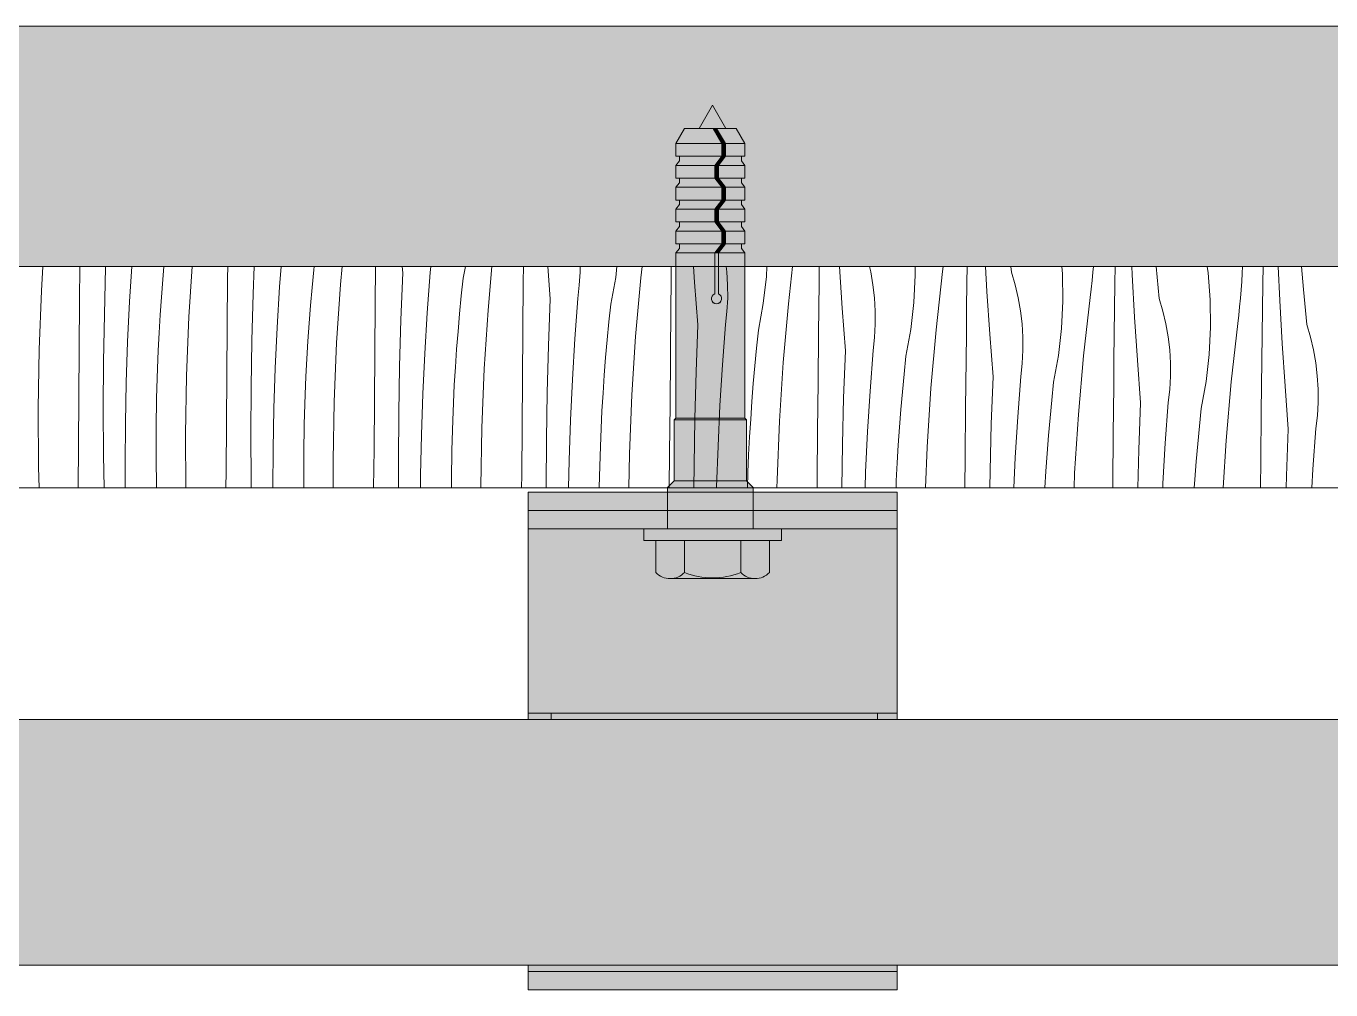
# Model space of a CAD drawing. Header units: millimetres. Extents: x -7826 to 55813, y 465 to 25965.
# Drawn here: x 14765 to 15826, y 20708 to 21492 of the extents above; entities that cross this region are included whole.
import ezdxf

# ---------------------------------------------------------------- set-up
doc = ezdxf.new("R2010")
doc.units = ezdxf.units.MM
for name, color, linetype, lineweight in [('2D - Ogolne2', 251, 'Continuous', 15), ('2D Drafting - General102', 254, 'Continuous', 13), ('2D Drafting - General121', 255, 'Continuous', 0), ('2D Drafting - General2', 251, 'Continuous', 15), ('2D Drafting - General81', 251, 'Continuous', 20)]:
    doc.layers.add(name, color=color, linetype=linetype, lineweight=lineweight)

# ---------------------------------------------------------------- blocks, each defined once
blk = doc.blocks.new('*X28')
at = {"layer": '2D Drafting - General81', "linetype": 'Continuous'}
for p, q in [((-84038.8, 69529.4), (-84037.6, 69549.2)), ((-84007.8, 69521.6), (-84007.6, 69549.2)), ((-83987.6, 69510.1), (-83986.6, 69548.3)), ((-83986.6, 69548.3), (-83986.6, 69549.2)), ((-83967.1, 69520.8), (-83965.4, 69549.2)), ((-83940.1, 69538.7), (-83939.2, 69549.2)), ((-83918.8, 69508.2), (-83916.1, 69549.2)), ((-83887.7, 69500.4), (-83887.4, 69539.7)), ((-83887.4, 69539.7), (-83887.3, 69549.2)), ((-83866.5, 69527.1), (-83865.7, 69549.2)), ((-83845.1, 69532.6), (-83843.8, 69549.2)), ((-83818.7, 69532), (-83817.3, 69546.4)), ((-83817.3, 69546.4), (-83817.1, 69549.2)), ((-83795.6, 69534.7), (-83794.3, 69549.2)), ((-83767.3, 69518.6), (-83767.1, 69549.2)), ((-83746.5, 69505.9), (-83745, 69544.1)), ((-83745, 69544.1), (-83745.4, 69549.2)), ((-83725, 69511.4), (-83722.5, 69544.4)), ((-83722.5, 69544.4), (-83722, 69549.2)), ((-83695.8, 69539.7), (-83694, 69549.2)), ((-83675.5, 69513.6), (-83672.4, 69549.2)), ((-83646.9, 69536.7), (-83646.8, 69549.2)), ((-83625, 69522.9), (-83626.9, 69549.2)), ((-83601.3, 69533.9), (-83600.7, 69544.6)), ((-83600.7, 69544.6), (-83600.7, 69549.2)), ((-83575.7, 69518.5), (-83571.7, 69540.3)), ((-83571.7, 69540.3), (-83570.7, 69549.2)), ((-83555.5, 69492.4), (-83551.3, 69540)), ((-83551.3, 69540), (-83550.2, 69549.2)), ((-83526.6, 69536.5), (-83526.5, 69549.2)), ((-83507.5, 69536.5), (-83508.3, 69549.2)), ((-83481.3, 69544.9), (-83481.8, 69549.2)), ((-83480.7, 69534.2), (-83481.3, 69544.9)), ((-83451.7, 69519.2), (-83449.1, 69541.2)), ((-83449.1, 69541.2), (-83448.7, 69549.2)), ((-83431.2, 69518.9), (-83427.8, 69549.2)), ((-83406.3, 69536.2), (-83406.2, 69549.2)), ((-83387.4, 69515.4), (-83389.7, 69549.2)), ((-83364.3, 69544.9), (-83365.4, 69549.2)), ((-83362.5, 69534.3), (-83364.3, 69544.9)), ((-83329.1, 69520), (-83328, 69542.2)), ((-83328, 69542.2), (-83328.1, 69549.2)), ((-83311.1, 69497.7), (-83305.8, 69545.2)), ((-83305.8, 69545.2), (-83305.3, 69549.2)), ((-83286, 69535.9), (-83285.8, 69549.2)), ((-83269.7, 69529), (-83270.8, 69549.2)), ((-83249.8, 69544.5), (-83250.2, 69549.2)), ((-83246.7, 69534.2), (-83249.8, 69544.5)), ((-83208.2, 69543.2), (-83208.7, 69549.2)), ((-83207.9, 69521), (-83208.2, 69543.2)), ((-83184.2, 69537.7), (-83183.6, 69544.5)), ((-83183.6, 69544.5), (-83183.2, 69549.2)), ((-83165.6, 69535.6), (-83165.4, 69549.2)), ((-83151.6, 69542.7), (-83151.9, 69549.2)), ((-83149.6, 69507.9), (-83151.6, 69542.7)), ((-83129.7, 69523.3), (-83132.2, 69549.2)), ((-83089.9, 69544.1), (-83090.7, 69549.2)), ((-83088.2, 69522), (-83089.9, 69544.1)), ((-83062.5, 69537.1), (-83062.2, 69543.9)), ((-83062.2, 69543.9), (-83062, 69549.2)), ((-83045.2, 69535.4), (-83045, 69549.2)), ((-83031.5, 69521.6), (-83032.9, 69549.2)), ((-83012.3, 69530.6), (-83013.9, 69549.2)), ((-84040.8, 69481.6), (-84038.8, 69529.4)), ((-83941.2, 69524.2), (-83940.1, 69538.7)), ((-83847.1, 69499.6), (-83845.1, 69532.6)), ((-83820, 69517.5), (-83818.7, 69532)), ((-83798.7, 69487), (-83795.6, 69534.7)), ((-83697.3, 69525.3), (-83695.8, 69539.7)), ((-83647.3, 69497.4), (-83646.9, 69536.7)), ((-83602.5, 69523.2), (-83601.3, 69533.9)), ((-83526.9, 69515.6), (-83526.6, 69536.5)), ((-83504.9, 69501.7), (-83507.5, 69536.5)), ((-83480.6, 69523.4), (-83480.7, 69534.2)), ((-83406.6, 69515.3), (-83406.3, 69536.2)), ((-83361.2, 69523.7), (-83362.5, 69534.3)), ((-83286.3, 69515), (-83286, 69535.9)), ((-83244.3, 69523.7), (-83246.7, 69534.2)), ((-83185.7, 69524), (-83184.9, 69530.9)), ((-83184.9, 69530.9), (-83184.2, 69537.7)), ((-83165.9, 69514.7), (-83165.6, 69535.6)), ((-83063.5, 69523.4), (-83063, 69530.2)), ((-83063, 69530.2), (-83062.5, 69537.1)), ((-83045.5, 69514.5), (-83045.2, 69535.4)), ((-83009.6, 69502.1), (-83012.3, 69530.6)), ((-84008.1, 69482.2), (-84007.8, 69521.6)), ((-83968.7, 69487.8), (-83967.1, 69520.8)), ((-83942.2, 69509.8), (-83941.2, 69524.2)), ((-83867.6, 69489), (-83866.5, 69527.1)), ((-83767.7, 69479.2), (-83767.3, 69518.6)), ((-83698.7, 69510.8), (-83697.3, 69525.3)), ((-83626.4, 69484.8), (-83625, 69522.9)), ((-83604.9, 69490.3), (-83602.5, 69523.2)), ((-83577.2, 69504.1), (-83575.7, 69518.5)), ((-83481.2, 69512.7), (-83480.6, 69523.4)), ((-83455.6, 69497.3), (-83451.7, 69519.2)), ((-83435.4, 69471.2), (-83431.2, 69518.9)), ((-83360.6, 69513), (-83361.2, 69523.7)), ((-83331.6, 69498), (-83329.1, 69520)), ((-83267.4, 69494.2), (-83269.7, 69529)), ((-83242.4, 69513.2), (-83244.3, 69523.7)), ((-83209, 69498.9), (-83207.9, 69521)), ((-83191.1, 69476.5), (-83185.7, 69524)), ((-83126.7, 69513), (-83129.7, 69523.3)), ((-83087.8, 69499.8), (-83088.2, 69522)), ((-83064.2, 69516.5), (-83063.5, 69523.4)), ((-83029.5, 69486.7), (-83031.5, 69521.6)), ((-83988.3, 69472), (-83987.6, 69510.1)), ((-83943.1, 69495.3), (-83942.2, 69509.8)), ((-83920.7, 69460.4), (-83918.8, 69508.2)), ((-83821.1, 69503.1), (-83820, 69517.5)), ((-83727, 69478.5), (-83725, 69511.4)), ((-83699.9, 69496.4), (-83698.7, 69510.8)), ((-83678.6, 69465.9), (-83675.5, 69513.6)), ((-83527.2, 69476.2), (-83526.9, 69515.6)), ((-83482.4, 69502.1), (-83481.2, 69512.7)), ((-83406.8, 69494.4), (-83406.6, 69515.3)), ((-83384.8, 69480.6), (-83387.4, 69515.4)), ((-83360.6, 69502.3), (-83360.6, 69513)), ((-83286.5, 69494.1), (-83286.3, 69515)), ((-83241.2, 69502.5), (-83242.4, 69513.2)), ((-83166.2, 69493.9), (-83165.9, 69514.7)), ((-83124.2, 69502.6), (-83126.7, 69513)), ((-83065.7, 69502.9), (-83064.9, 69509.7)), ((-83064.9, 69509.7), (-83064.2, 69516.5)), ((-83045.9, 69493.6), (-83045.5, 69514.5)), ((-83888.1, 69461.1), (-83887.7, 69500.4)), ((-83848.6, 69466.6), (-83847.1, 69499.6)), ((-83822.2, 69488.6), (-83821.1, 69503.1)), ((-83747.5, 69467.8), (-83746.5, 69505.9)), ((-83647.6, 69458.1), (-83647.3, 69497.4)), ((-83578.6, 69489.6), (-83577.2, 69504.1)), ((-83506.3, 69463.6), (-83504.9, 69501.7)), ((-83484.9, 69469.1), (-83482.4, 69502.1)), ((-83457.1, 69482.9), (-83455.6, 69497.3)), ((-83361.1, 69491.5), (-83360.6, 69502.3)), ((-83335.6, 69476.2), (-83331.6, 69498)), ((-83315.3, 69450.1), (-83311.1, 69497.7)), ((-83240.5, 69491.8), (-83241.2, 69502.5)), ((-83211.5, 69476.8), (-83209, 69498.9)), ((-83147.3, 69473), (-83149.6, 69507.9)), ((-83122.4, 69492), (-83124.2, 69502.6)), ((-83088.9, 69477.7), (-83087.8, 69499.8)), ((-83071, 69455.3), (-83065.7, 69502.9)), ((-83006.6, 69491.8), (-83009.6, 69502.1)), ((-83969.8, 69454.8), (-83968.7, 69487.8)), ((-83943.8, 69480.8), (-83943.1, 69495.3)), ((-83868.2, 69450.8), (-83867.6, 69489)), ((-83823, 69474.1), (-83822.2, 69488.6)), ((-83800.7, 69439.2), (-83798.7, 69487)), ((-83701.1, 69481.9), (-83699.9, 69496.4)), ((-83606.9, 69457.3), (-83604.9, 69490.3)), ((-83579.9, 69475.2), (-83578.6, 69489.6)), ((-83558.6, 69444.7), (-83555.5, 69492.4)), ((-83407.1, 69455.1), (-83406.8, 69494.4)), ((-83362.3, 69480.9), (-83361.1, 69491.5)), ((-83286.7, 69473.2), (-83286.5, 69494.1)), ((-83264.8, 69459.4), (-83267.4, 69494.2)), ((-83240.5, 69481.1), (-83240.5, 69491.8)), ((-83166.4, 69473), (-83166.2, 69493.9)), ((-83121.1, 69481.3), (-83122.4, 69492)), ((-83046.1, 69472.7), (-83045.9, 69493.6)), ((-83027.2, 69451.9), (-83029.5, 69486.7)), ((-83004.1, 69481.4), (-83006.6, 69491.8)), ((-84041.6, 69433.8), (-84040.8, 69481.6)), ((-84008.5, 69442.9), (-84008.1, 69482.2)), ((-83944.5, 69466.3), (-83943.8, 69480.8)), ((-83768, 69439.9), (-83767.7, 69479.2)), ((-83728.6, 69445.5), (-83727, 69478.5)), ((-83702.1, 69467.4), (-83701.1, 69481.9)), ((-83627.4, 69446.6), (-83626.4, 69484.8)), ((-83527.5, 69436.9), (-83527.2, 69476.2)), ((-83458.5, 69468.5), (-83457.1, 69482.9)), ((-83386.3, 69442.4), (-83384.8, 69480.6)), ((-83364.8, 69447.9), (-83362.3, 69480.9)), ((-83337.1, 69461.7), (-83335.6, 69476.2)), ((-83241.1, 69470.4), (-83240.5, 69481.1)), ((-83215.5, 69455), (-83211.5, 69476.8)), ((-83195.3, 69428.9), (-83191.1, 69476.5)), ((-83120.5, 69470.6), (-83121.1, 69481.3)), ((-83091.5, 69455.6), (-83088.9, 69477.7)), ((-83002.3, 69470.8), (-83004.1, 69481.4)), ((-83988.5, 69433.8), (-83988.3, 69472)), ((-83945.2, 69442.2), (-83944.5, 69466.3)), ((-83849.8, 69433.6), (-83848.6, 69466.6)), ((-83823.8, 69459.6), (-83823, 69474.1)), ((-83748.2, 69429.7), (-83747.5, 69467.8)), ((-83703, 69452.9), (-83702.1, 69467.4)), ((-83680.6, 69418.1), (-83678.6, 69465.9)), ((-83581, 69460.7), (-83579.9, 69475.2)), ((-83486.9, 69436.1), (-83484.9, 69469.1)), ((-83459.8, 69454), (-83458.5, 69468.5)), ((-83438.5, 69423.5), (-83435.4, 69471.2)), ((-83287.1, 69433.9), (-83286.7, 69473.2)), ((-83242.3, 69459.7), (-83241.1, 69470.4)), ((-83166.6, 69452.1), (-83166.4, 69473)), ((-83144.7, 69438.2), (-83147.3, 69473)), ((-83120.4, 69459.9), (-83120.5, 69470.6)), ((-83046.4, 69451.8), (-83046.1, 69472.7)), ((-83001, 69460.2), (-83002.3, 69470.8)), ((-83921.6, 69412.6), (-83920.7, 69460.4)), ((-83888.4, 69421.7), (-83888.1, 69461.1)), ((-83824.4, 69445.1), (-83823.8, 69459.6)), ((-83647.9, 69418.7), (-83647.6, 69458.1)), ((-83608.5, 69424.3), (-83606.9, 69457.3)), ((-83582, 69446.2), (-83581, 69460.7)), ((-83507.4, 69425.5), (-83506.3, 69463.6)), ((-83407.5, 69415.7), (-83407.1, 69455.1)), ((-83338.5, 69447.3), (-83337.1, 69461.7)), ((-83266.2, 69421.3), (-83264.8, 69459.4)), ((-83244.7, 69426.8), (-83242.3, 69459.7)), ((-83217, 69440.6), (-83215.5, 69455)), ((-83121, 69449.2), (-83120.4, 69459.9)), ((-83095.4, 69433.8), (-83091.5, 69455.6)), ((-83075.2, 69407.7), (-83071, 69455.3)), ((-83000.4, 69449.5), (-83001, 69460.2)), ((-83970.5, 69421.7), (-83969.8, 69454.8)), ((-83868.5, 69412.7), (-83868.2, 69450.8)), ((-83825.1, 69421), (-83824.4, 69445.1)), ((-83729.7, 69412.4), (-83728.6, 69445.5)), ((-83703.7, 69438.4), (-83703, 69452.9)), ((-83628.1, 69408.5), (-83627.4, 69446.6)), ((-83582.9, 69431.8), (-83582, 69446.2)), ((-83560.5, 69396.9), (-83558.6, 69444.7)), ((-83460.9, 69439.5), (-83459.8, 69454)), ((-83366.8, 69414.9), (-83364.8, 69447.9)), ((-83339.7, 69432.8), (-83338.5, 69447.3)), ((-83318.4, 69402.3), (-83315.3, 69450.1)), ((-83167, 69412.7), (-83166.6, 69452.1)), ((-83122.2, 69438.5), (-83121, 69449.2)), ((-83046.6, 69430.9), (-83046.4, 69451.8)), ((-83024.6, 69417), (-83027.2, 69451.9)), ((-83000.4, 69438.7), (-83000.4, 69449.5)), ((-84041.3, 69386), (-84041.6, 69433.8)), ((-84008.8, 69403.5), (-84008.5, 69442.9)), ((-83988.3, 69395.7), (-83988.5, 69433.8)), ((-83945.5, 69418), (-83945.2, 69442.2)), ((-83850.4, 69400.6), (-83849.8, 69433.6)), ((-83801.5, 69391.4), (-83800.7, 69439.2)), ((-83768.3, 69400.5), (-83768, 69439.9)), ((-83704.3, 69423.9), (-83703.7, 69438.4)), ((-83527.9, 69397.5), (-83527.5, 69436.9)), ((-83488.4, 69403.1), (-83486.9, 69436.1)), ((-83461.9, 69425.1), (-83460.9, 69439.5)), ((-83387.3, 69404.3), (-83386.3, 69442.4)), ((-83287.4, 69394.5), (-83287.1, 69433.9)), ((-83218.4, 69426.1), (-83217, 69440.6)), ((-83146.1, 69400.1), (-83144.7, 69438.2)), ((-83124.7, 69405.6), (-83122.2, 69438.5)), ((-83096.9, 69419.4), (-83095.4, 69433.8)), ((-83000.9, 69428), (-83000.4, 69438.7)), ((-83748.4, 69391.5), (-83748.2, 69429.7)), ((-83705, 69399.8), (-83704.3, 69423.9)), ((-83609.6, 69391.3), (-83608.5, 69424.3)), ((-83583.6, 69417.3), (-83582.9, 69431.8)), ((-83508, 69387.3), (-83507.4, 69425.5)), ((-83462.8, 69410.6), (-83461.9, 69425.1)), ((-83440.5, 69375.7), (-83438.5, 69423.5)), ((-83340.9, 69418.4), (-83339.7, 69432.8)), ((-83246.7, 69393.8), (-83244.7, 69426.8)), ((-83219.7, 69411.7), (-83218.4, 69426.1)), ((-83198.4, 69381.2), (-83195.3, 69428.9)), ((-83046.9, 69391.5), (-83046.6, 69430.9)), ((-83002.1, 69417.4), (-83000.9, 69428)), ((-83970.7, 69388.7), (-83970.5, 69421.7)), ((-83945.5, 69393.9), (-83945.5, 69418)), ((-83921.3, 69369.2), (-83921.6, 69412.6)), ((-83888.7, 69382.4), (-83888.4, 69421.7)), ((-83868.3, 69374.5), (-83868.5, 69412.7)), ((-83825.5, 69396.8), (-83825.1, 69421)), ((-83730.4, 69379.4), (-83729.7, 69412.4)), ((-83681.4, 69370.3), (-83680.6, 69418.1)), ((-83648.2, 69379.4), (-83647.9, 69418.7)), ((-83584.2, 69402.8), (-83583.6, 69417.3)), ((-83407.8, 69376.4), (-83407.5, 69415.7)), ((-83368.4, 69381.9), (-83366.8, 69414.9)), ((-83341.9, 69403.9), (-83340.9, 69418.4)), ((-83267.2, 69383.1), (-83266.2, 69421.3)), ((-83167.3, 69373.4), (-83167, 69412.7)), ((-83098.3, 69405), (-83096.9, 69419.4)), ((-83026.1, 69378.9), (-83024.6, 69417)), ((-83004.6, 69384.4), (-83002.1, 69417.4)), ((-84009, 69369.2), (-84008.8, 69403.5)), ((-83628.3, 69370.3), (-83628.1, 69408.5)), ((-83585, 69378.6), (-83584.2, 69402.8)), ((-83489.6, 69370.1), (-83488.4, 69403.1)), ((-83463.6, 69396.1), (-83462.8, 69410.6)), ((-83387.9, 69369.2), (-83387.3, 69404.3)), ((-83342.8, 69389.4), (-83341.9, 69403.9)), ((-83319.8, 69369.2), (-83318.4, 69402.3)), ((-83220.8, 69397.2), (-83219.7, 69411.7)), ((-83126.7, 69372.6), (-83124.7, 69405.6)), ((-83099.6, 69390.5), (-83098.3, 69405)), ((-83077.7, 69369.2), (-83075.2, 69407.7)), ((-83987.9, 69369.2), (-83988.3, 69395.7)), ((-83945.2, 69369.7), (-83945.5, 69393.9)), ((-83850.6, 69369.2), (-83850.4, 69400.6)), ((-83825.5, 69372.7), (-83825.5, 69396.8)), ((-83801.4, 69369.2), (-83801.5, 69391.4)), ((-83768.6, 69369.2), (-83768.3, 69400.5)), ((-83748.3, 69369.2), (-83748.4, 69391.5)), ((-83705.4, 69375.7), (-83705, 69399.8)), ((-83610.1, 69369.2), (-83609.6, 69391.3)), ((-83561, 69369.2), (-83560.5, 69396.9)), ((-83528.1, 69369.2), (-83527.9, 69397.5)), ((-83464.2, 69381.6), (-83463.6, 69396.1)), ((-83287.6, 69369.2), (-83287.4, 69394.5)), ((-83247.9, 69369.2), (-83246.7, 69393.8)), ((-83221.8, 69382.7), (-83220.8, 69397.2)), ((-83147, 69369.2), (-83146.1, 69400.1)), ((-83047.1, 69369.2), (-83046.9, 69391.5)), ((-84040.8, 69369.2), (-84041.3, 69386)), ((-83970.6, 69369.2), (-83970.7, 69388.7)), ((-83888.8, 69369.2), (-83888.7, 69382.4)), ((-83508.1, 69369.2), (-83508, 69387.3)), ((-83464.6, 69369.2), (-83464.2, 69381.6)), ((-83368.8, 69369.2), (-83368.4, 69381.9)), ((-83343.5, 69374.9), (-83342.8, 69389.4)), ((-83267.5, 69369.2), (-83267.2, 69383.1)), ((-83222.6, 69369.2), (-83221.8, 69382.7)), ((-83198.9, 69369.2), (-83198.4, 69381.2)), ((-83100.7, 69376), (-83099.6, 69390.5)), ((-83005.5, 69369.2), (-83004.6, 69384.4)), ((-83868.2, 69369.2), (-83868.3, 69374.5)), ((-83825.4, 69369.2), (-83825.5, 69372.7)), ((-83730.4, 69369.2), (-83730.4, 69379.4)), ((-83705.4, 69369.2), (-83705.4, 69375.7)), ((-83681.4, 69369.2), (-83681.4, 69370.3)), ((-83648.3, 69369.2), (-83648.2, 69379.4)), ((-83628.3, 69369.2), (-83628.3, 69370.3)), ((-83585.1, 69369.2), (-83585, 69378.6)), ((-83489.6, 69369.2), (-83489.6, 69370.1)), ((-83440.6, 69369.2), (-83440.5, 69375.7)), ((-83407.9, 69369.2), (-83407.8, 69376.4)), ((-83343.7, 69369.2), (-83343.5, 69374.9)), ((-83167.4, 69369.2), (-83167.3, 69373.4)), ((-83126.8, 69369.2), (-83126.7, 69372.6)), ((-83101.2, 69369.2), (-83100.7, 69376)), ((-83026.3, 69369.2), (-83026.1, 69378.9)), ((-83945.2, 69369.2), (-83945.2, 69369.7))]:
    blk.add_line(p, q, dxfattribs=at)
blk = doc.blocks.new('Wype_nienie_28')
at = {"layer": '2D Drafting - General2', "linetype": 'Continuous'}
for p, q in [((-78792.9, 69549.2), (-95828.4, 69549.2)), ((-95828.4, 69369.2), (-78792.9, 69369.2))]:
    blk.add_line(p, q, dxfattribs=at)
at = {"layer": '2D Drafting - General81', "linetype": 'Continuous'}
blk.add_blockref('*X28', (0, 0), dxfattribs=at)

msp = doc.modelspace()

# ---------------------------------------------------------------- hatches: boundary and pattern name
at = {"layer": '2D Drafting - General102', "linetype": 'Continuous'}
for points in [[(15472.94, 21098.01), (15172.94, 21098.01), (15172.94, 21113.01), (15472.94, 21113.01)], [(15172.94, 20933.01), (15172.94, 21098.01), (15472.94, 21098.01), (15472.94, 20933.01)], [(15472.94, 21083.01), (15172.94, 21083.01), (15172.94, 21098.01), (15472.94, 21098.01)], [(15472.94, 20933.01), (15472.94, 20928.1), (15172.94, 20928.1), (15172.94, 20933.01)], [(15172.94, 20723.01), (15172.94, 20728.1), (15472.94, 20728.1), (15472.94, 20723.01)], [(15172.94, 20708.01), (15172.94, 20723.01), (15472.94, 20723.01), (15472.94, 20708.01)]]:
    msp.add_hatch(color=256, dxfattribs=at).paths.add_polyline_path(points, flags=0)
at = {"layer": '2D Drafting - General121', "linetype": 'Continuous'}
for points in [[(15322.84, 21427.61), (15312.03, 21408.88), (15333.65, 21408.88)], [(15300.07, 21408.88), (15292.92, 21396.5), (15330.4, 21396.5), (15323.26, 21408.88)], [(15323.26, 21408.88), (15330.4, 21396.5), (15333.36, 21396.5), (15326.22, 21408.88)], [(15326.22, 21408.88), (15333.36, 21396.5), (15349.27, 21396.5), (15342.12, 21408.88)], [(15292.92, 21386.15), (15330.4, 21386.15), (15330.4, 21396.5), (15292.92, 21396.5)], [(15333.36, 21386.15), (15333.36, 21396.5), (15330.4, 21396.5), (15330.4, 21386.15)], [(15333.36, 21386.15), (15349.27, 21386.15), (15349.27, 21396.5), (15333.36, 21396.5)], [(15295.88, 21386.15), (15295.88, 21382.45), (15292.92, 21378.71), (15324.66, 21378.71), (15330.4, 21386.15)], [(15292.92, 21378.71), (15292.92, 21368.35), (15324.66, 21368.35), (15324.66, 21378.71)], [(15327.62, 21378.71), (15333.36, 21386.15), (15330.4, 21386.15), (15324.66, 21378.71)], [(15327.62, 21368.35), (15327.62, 21378.71), (15324.66, 21378.71), (15324.66, 21368.35)], [(15346.31, 21386.15), (15333.36, 21386.15), (15327.62, 21378.71), (15349.27, 21378.71), (15346.31, 21382.45)], [(15349.27, 21378.71), (15327.62, 21378.71), (15327.62, 21368.35), (15349.27, 21368.35)], [(15295.88, 21368.35), (15295.88, 21364.65), (15292.92, 21360.91), (15330.4, 21360.91), (15324.66, 21368.35)], [(15324.66, 21368.35), (15330.4, 21360.91), (15333.36, 21360.91), (15327.62, 21368.35)], [(15346.31, 21368.35), (15327.62, 21368.35), (15333.36, 21360.91), (15349.27, 21360.91), (15346.31, 21364.65)], [(15292.92, 21360.91), (15292.92, 21350.56), (15330.4, 21350.56), (15330.4, 21360.91)], [(15330.4, 21360.91), (15330.4, 21350.56), (15333.36, 21350.56), (15333.36, 21360.91)], [(15349.27, 21360.91), (15333.36, 21360.91), (15333.36, 21350.56), (15349.27, 21350.56)], [(15295.88, 21350.56), (15295.88, 21346.86), (15292.92, 21343.11), (15324.66, 21343.11), (15330.4, 21350.56)], [(15330.4, 21350.56), (15324.66, 21343.11), (15327.62, 21343.11), (15333.36, 21350.56)], [(15327.62, 21343.11), (15349.27, 21343.11), (15346.31, 21346.86), (15346.31, 21350.56), (15333.36, 21350.56)], [(15292.92, 21332.76), (15324.66, 21332.76), (15324.66, 21343.11), (15292.92, 21343.11)], [(15327.62, 21332.76), (15327.62, 21343.11), (15324.66, 21343.11), (15324.66, 21332.76)], [(15349.27, 21343.11), (15327.62, 21343.11), (15327.62, 21332.76), (15349.27, 21332.76)], [(15295.88, 21332.76), (15295.88, 21329.06), (15292.92, 21325.32), (15330.4, 21325.32), (15324.66, 21332.76)], [(15292.92, 21314.96), (15330.4, 21314.96), (15330.4, 21325.32), (15292.92, 21325.32)], [(15324.66, 21332.76), (15330.4, 21325.32), (15333.36, 21325.32), (15327.62, 21332.76)], [(15346.31, 21332.76), (15327.62, 21332.76), (15333.36, 21325.32), (15349.27, 21325.32), (15346.31, 21329.06)], [(15333.36, 21314.96), (15333.36, 21325.32), (15330.4, 21325.32), (15330.4, 21314.96)], [(15349.27, 21325.32), (15333.36, 21325.32), (15333.36, 21314.96), (15349.27, 21314.96)], [(15295.88, 21314.96), (15295.88, 21311.26), (15292.92, 21307.52), (15324.66, 21307.52), (15330.4, 21314.96)], [(15327.62, 21307.52), (15333.36, 21314.96), (15330.4, 21314.96), (15324.66, 21307.52)], [(15346.31, 21314.96), (15333.36, 21314.96), (15327.62, 21307.52), (15349.27, 21307.52), (15346.31, 21311.26)], [(15292.92, 21173.1), (15349.27, 21173.1), (15349.27, 21307.52), (15327.62, 21307.52), (15327.62, 21274.21, -5.4750432), (15324.66, 21274.21), (15324.66, 21307.52), (15292.92, 21307.52)], [(15324.66, 21307.52), (15324.66, 21274.21, 5.4750432), (15327.62, 21274.21), (15327.62, 21307.52)], [(15291.67, 21171.86), (15350.52, 21171.86), (15349.27, 21173.1), (15292.92, 21173.1)], [(15291.67, 21122.11), (15350.52, 21122.11), (15350.52, 21171.86), (15291.67, 21171.86)], [(15286.36, 21116.52), (15355.93, 21116.52), (15355.93, 21116.7), (15350.52, 21122.11), (15291.77, 21122.11), (15286.36, 21116.7)], [(15286.26, 21083.01), (15322.94, 21083.01), (15355.93, 21083.01), (15355.93, 21113.01), (15320.01, 21113.01), (15286.26, 21113.01)], [(15286.26, 21113.01), (15286.26, 21083.01), (15322.94, 21083.01), (15355.93, 21083.01), (15355.93, 21113.01), (15319.06, 21113.01)], [(15286.36, 21113.01), (15319.06, 21113.01), (15343.42, 21113.01), (15355.93, 21113.01), (15355.93, 21116.52), (15286.36, 21116.52)], [(15322.94, 21083.01), (15267.02, 21083.01), (15267.02, 21073.69), (15322.94, 21073.69), (15378.86, 21073.69), (15378.86, 21083.01)], [(15276.73, 21073.69), (15276.73, 21047.52, 0.4195601), (15300.03, 21047.52), (15300.03, 21073.69)], [(15300.03, 21073.69), (15300.03, 21047.52, 0.092424), (15322.94, 21043.25, 0.092424), (15345.85, 21047.52), (15345.85, 21073.69), (15322.94, 21073.69)], [(15345.85, 21073.69), (15345.85, 21047.52, 0.4195601), (15369.15, 21047.52), (15369.15, 21073.69)], [(15322.94, 21043.25, -0.092424), (15300.03, 21047.52, -0.201281), (15288.38, 21042.63), (15357.5, 21042.63, -0.201281), (15345.85, 21047.52, -0.092424)]]:
    msp.add_hatch(color=256, dxfattribs=at).paths.add_polyline_path(points, flags=0)
at = {"layer": '2D Drafting - General81', "linetype": 'Continuous'}
h = msp.add_hatch(dxfattribs=at)
h.set_pattern_fill('SOLID___DASHED', color=256, style=0, pattern_type=2)
h.set_pattern_definition([(45, (98815.82, -48252.71), (-70.71068, 70.71068), []), (45, (98780.46, -48217.35), (-70.71068, 70.71068), [75, -25])])
h.paths.add_polyline_path([(20022.95, 21296.52), (20022.95, 21492.07), (2987.96, 21492.07), (2987.38, 21296.52)], flags=0)
msp.add_hatch(color=256, dxfattribs=at).paths.add_polyline_path([(15456.93, 20928.1), (15456.93, 20933.01), (15191.7, 20933.01), (15191.7, 20928.1)], flags=0)
msp.add_hatch(color=256, dxfattribs=at).paths.add_polyline_path([(15456.93, 20928.1), (15456.93, 20933.01), (15191.7, 20933.01), (15191.7, 20928.1)], flags=0)
h = msp.add_hatch(dxfattribs=at)
h.set_pattern_fill('BETON', color=256, style=0, pattern_type=2)
h.set_pattern_definition([(45, (98815.82, -48252.71), (-70.71068, 70.71068), [75, -25]), (45, (98815.82, -48182), (-70.71068, 70.71068), [75, -25])])
h.paths.add_polyline_path([(16842.94, 20728.1), (16842.94, 20928.1), (4871.36, 20928.1), (4871.36, 20728.1)], flags=0)

# ---------------------------------------------------------------- linework, layer by layer
at = {"layer": '2D - Ogolne2', "linetype": 'Continuous'}
for p, q in [((15312.03, 21408.88), (15322.84, 21427.61)), ((15333.65, 21408.88), (15322.84, 21427.61)), ((15300.07, 21408.88), (15292.92, 21396.5)), ((15342.12, 21408.88), (15300.07, 21408.88)), ((15323.26, 21408.88), (15330.4, 21396.5)), ((15326.22, 21408.88), (15333.36, 21396.5)), ((15342.12, 21408.88), (15349.27, 21396.5)), ((15349.27, 21396.5), (15292.92, 21396.5)), ((15292.92, 21396.5), (15292.92, 21386.15)), ((15330.4, 21396.5), (15330.4, 21386.15)), ((15333.36, 21396.5), (15333.36, 21386.15)), ((15349.27, 21396.5), (15349.27, 21386.15)), ((15349.27, 21386.15), (15292.92, 21386.15)), ((15295.88, 21382.45), (15292.92, 21378.71)), ((15349.27, 21378.71), (15292.92, 21378.71)), ((15292.92, 21378.71), (15292.92, 21368.35)), ((15295.88, 21386.15), (15295.88, 21382.45)), ((15330.4, 21386.15), (15324.66, 21378.71)), ((15324.66, 21378.71), (15324.66, 21368.35)), ((15333.36, 21386.15), (15327.62, 21378.71)), ((15327.62, 21378.71), (15327.62, 21368.35)), ((15346.31, 21386.15), (15346.31, 21382.45)), ((15346.31, 21382.45), (15349.27, 21378.71)), ((15349.27, 21378.71), (15349.27, 21368.35)), ((15349.27, 21368.35), (15292.92, 21368.35)), ((15292.92, 21368.35), (15295.88, 21368.35)), ((15295.88, 21368.35), (15295.88, 21364.65)), ((15324.66, 21368.35), (15330.4, 21360.91)), ((15327.62, 21368.35), (15333.36, 21360.91)), ((15349.27, 21368.35), (15346.31, 21368.35)), ((15346.31, 21368.35), (15346.31, 21364.65)), ((15295.88, 21364.65), (15292.92, 21360.91)), ((15349.27, 21360.91), (15292.92, 21360.91)), ((15292.92, 21360.91), (15292.92, 21350.56)), ((15330.4, 21360.91), (15330.4, 21350.56)), ((15333.36, 21360.91), (15333.36, 21350.56)), ((15346.31, 21364.65), (15349.27, 21360.91)), ((15349.27, 21360.91), (15349.27, 21350.56)), ((15349.27, 21350.56), (15292.92, 21350.56)), ((15292.92, 21350.56), (15295.88, 21350.56)), ((15295.88, 21346.86), (15292.92, 21343.11)), ((15295.88, 21350.56), (15295.88, 21346.86)), ((15330.4, 21350.56), (15324.66, 21343.11)), ((15333.36, 21350.56), (15327.62, 21343.11)), ((15346.31, 21350.56), (15346.31, 21346.86)), ((15349.27, 21350.56), (15346.31, 21350.56)), ((15346.31, 21346.86), (15349.27, 21343.11)), ((15349.27, 21343.11), (15292.92, 21343.11)), ((15292.92, 21343.11), (15292.92, 21332.76)), ((15324.66, 21343.11), (15324.66, 21332.76)), ((15327.62, 21343.11), (15327.62, 21332.76)), ((15349.27, 21343.11), (15349.27, 21332.76)), ((15349.27, 21332.76), (15292.92, 21332.76)), ((15292.92, 21332.76), (15295.88, 21332.76)), ((15295.88, 21329.06), (15292.92, 21325.32)), ((15349.27, 21325.32), (15292.92, 21325.32)), ((15292.92, 21325.32), (15292.92, 21314.96)), ((15295.88, 21332.76), (15295.88, 21329.06)), ((15324.66, 21332.76), (15330.4, 21325.32)), ((15327.62, 21332.76), (15333.36, 21325.32)), ((15330.4, 21325.32), (15330.4, 21314.96)), ((15333.36, 21325.32), (15333.36, 21314.96)), ((15346.31, 21332.76), (15346.31, 21329.06)), ((15349.27, 21332.76), (15346.31, 21332.76)), ((15346.31, 21329.06), (15349.27, 21325.32)), ((15349.27, 21325.32), (15349.27, 21314.96)), ((15349.27, 21314.96), (15292.92, 21314.96)), ((15292.92, 21314.96), (15295.88, 21314.96)), ((15295.88, 21314.96), (15295.88, 21311.26)), ((15330.4, 21314.96), (15324.66, 21307.52)), ((15333.36, 21314.96), (15327.62, 21307.52)), ((15346.31, 21314.96), (15346.31, 21311.26)), ((15349.27, 21314.96), (15346.31, 21314.96)), ((15295.88, 21311.26), (15292.92, 21307.52)), ((15349.27, 21307.52), (15292.92, 21307.52)), ((15292.92, 21307.52), (15292.92, 21173.1)), ((15324.66, 21307.52), (15324.66, 21274.21)), ((15327.62, 21307.52), (15327.62, 21274.21)), ((15346.31, 21311.26), (15349.27, 21307.52)), ((15349.27, 21307.52), (15349.27, 21173.1)), ((15292.92, 21173.1), (15291.67, 21171.86)), ((15350.52, 21171.86), (15291.67, 21171.86)), ((15291.67, 21171.86), (15291.67, 21122.11)), ((15292.92, 21173.1), (15349.27, 21173.1)), ((15349.27, 21173.1), (15350.52, 21171.86)), ((15350.52, 21171.86), (15350.52, 21122.11)), ((15291.67, 21122.11), (15286.26, 21116.7)), ((15350.52, 21122.11), (15291.67, 21122.11)), ((15350.52, 21122.11), (15355.93, 21116.7)), ((15286.26, 21116.7), (15286.26, 21113.01)), ((15286.26, 21113.01), (15320.01, 21113.01)), ((15355.93, 21113.01), (15319.06, 21113.01)), ((15355.93, 21116.7), (15355.93, 21113.01))]:
    msp.add_line(p, q, dxfattribs=at)
msp.add_arc((15326.14, 21270.3), 4.18, 110.70161, 69.29839, dxfattribs=at)
at = {"layer": '2D Drafting - General2', "linetype": 'Continuous'}
for p, q in [((15172.94, 21098.01), (15172.94, 21113.01)), ((15172.94, 21113.01), (15172.94, 20933.01)), ((15286.26, 21083.01), (15286.26, 21113.01)), ((15355.93, 21083.01), (15355.93, 21113.01)), ((15472.94, 21113.01), (15472.94, 21098.01)), ((15472.94, 21113.01), (15472.94, 20933.01)), ((15172.94, 21098.01), (15472.94, 21098.01)), ((15267.02, 21083.01), (15322.94, 21083.01)), ((15267.02, 21073.69), (15267.02, 21083.01)), ((15378.86, 21083.01), (15322.94, 21083.01)), ((15378.86, 21073.69), (15378.86, 21083.01)), ((15322.94, 21073.69), (15267.02, 21073.69)), ((15276.73, 21047.52), (15276.73, 21073.69)), ((15300.03, 21047.52), (15300.03, 21073.69)), ((15322.94, 21073.69), (15378.86, 21073.69)), ((15345.85, 21047.52), (15345.85, 21073.69)), ((15369.15, 21047.52), (15369.15, 21073.69)), ((15288.38, 21042.63), (15357.5, 21042.63)), ((15472.94, 20933.01), (15172.94, 20933.01)), ((15172.94, 20928.1), (15172.94, 20933.01)), ((15472.94, 20928.1), (15472.94, 20933.01)), ((16842.94, 20728.19), (4871.36, 20728.19)), ((15172.94, 20708.01), (15172.94, 20728.1)), ((15472.94, 20723.01), (15172.94, 20723.01)), ((15472.94, 20708.01), (15472.94, 20728.1)), ((15472.94, 20708.01), (15172.94, 20708.01))]:
    msp.add_line(p, q, dxfattribs=at)
at = {"layer": '2D Drafting - General2', "linetype": 'Continuous', "flags": 128}
for points in [[(20022.95, 21296.52), (20022.95, 21492.07), (2987.96, 21492.07), (2987.38, 21296.52)], [(15322.84, 21427.61), (15312.03, 21408.88), (15333.65, 21408.88)], [(15300.07, 21408.88), (15292.92, 21396.5), (15330.4, 21396.5), (15323.26, 21408.88)], [(15323.26, 21408.88), (15330.4, 21396.5), (15333.36, 21396.5), (15326.22, 21408.88)], [(15326.22, 21408.88), (15333.36, 21396.5), (15349.27, 21396.5), (15342.12, 21408.88)], [(15292.92, 21386.15), (15330.4, 21386.15), (15330.4, 21396.5), (15292.92, 21396.5)], [(15333.36, 21386.15), (15333.36, 21396.5), (15330.4, 21396.5), (15330.4, 21386.15)], [(15333.36, 21386.15), (15349.27, 21386.15), (15349.27, 21396.5), (15333.36, 21396.5)], [(15295.88, 21386.15), (15295.88, 21382.45), (15292.92, 21378.71), (15324.66, 21378.71), (15330.4, 21386.15)], [(15292.92, 21378.71), (15292.92, 21368.35), (15324.66, 21368.35), (15324.66, 21378.71)], [(15327.62, 21378.71), (15333.36, 21386.15), (15330.4, 21386.15), (15324.66, 21378.71)], [(15327.62, 21368.35), (15327.62, 21378.71), (15324.66, 21378.71), (15324.66, 21368.35)], [(15346.31, 21386.15), (15333.36, 21386.15), (15327.62, 21378.71), (15349.27, 21378.71), (15346.31, 21382.45)], [(15349.27, 21378.71), (15327.62, 21378.71), (15327.62, 21368.35), (15349.27, 21368.35)], [(15295.88, 21368.35), (15295.88, 21364.65), (15292.92, 21360.91), (15330.4, 21360.91), (15324.66, 21368.35)], [(15324.66, 21368.35), (15330.4, 21360.91), (15333.36, 21360.91), (15327.62, 21368.35)], [(15346.31, 21368.35), (15327.62, 21368.35), (15333.36, 21360.91), (15349.27, 21360.91), (15346.31, 21364.65)], [(15292.92, 21360.91), (15292.92, 21350.56), (15330.4, 21350.56), (15330.4, 21360.91)], [(15330.4, 21360.91), (15330.4, 21350.56), (15333.36, 21350.56), (15333.36, 21360.91)], [(15349.27, 21360.91), (15333.36, 21360.91), (15333.36, 21350.56), (15349.27, 21350.56)], [(15295.88, 21350.56), (15295.88, 21346.86), (15292.92, 21343.11), (15324.66, 21343.11), (15330.4, 21350.56)], [(15330.4, 21350.56), (15324.66, 21343.11), (15327.62, 21343.11), (15333.36, 21350.56)], [(15327.62, 21343.11), (15349.27, 21343.11), (15346.31, 21346.86), (15346.31, 21350.56), (15333.36, 21350.56)], [(15292.92, 21332.76), (15324.66, 21332.76), (15324.66, 21343.11), (15292.92, 21343.11)], [(15327.62, 21332.76), (15327.62, 21343.11), (15324.66, 21343.11), (15324.66, 21332.76)], [(15349.27, 21343.11), (15327.62, 21343.11), (15327.62, 21332.76), (15349.27, 21332.76)], [(15295.88, 21332.76), (15295.88, 21329.06), (15292.92, 21325.32), (15330.4, 21325.32), (15324.66, 21332.76)], [(15292.92, 21314.96), (15330.4, 21314.96), (15330.4, 21325.32), (15292.92, 21325.32)], [(15324.66, 21332.76), (15330.4, 21325.32), (15333.36, 21325.32), (15327.62, 21332.76)], [(15346.31, 21332.76), (15327.62, 21332.76), (15333.36, 21325.32), (15349.27, 21325.32), (15346.31, 21329.06)], [(15333.36, 21314.96), (15333.36, 21325.32), (15330.4, 21325.32), (15330.4, 21314.96)], [(15349.27, 21325.32), (15333.36, 21325.32), (15333.36, 21314.96), (15349.27, 21314.96)], [(15295.88, 21314.96), (15295.88, 21311.26), (15292.92, 21307.52), (15324.66, 21307.52), (15330.4, 21314.96)], [(15327.62, 21307.52), (15333.36, 21314.96), (15330.4, 21314.96), (15324.66, 21307.52)], [(15346.31, 21314.96), (15333.36, 21314.96), (15327.62, 21307.52), (15349.27, 21307.52), (15346.31, 21311.26)], [(15291.67, 21171.86), (15350.52, 21171.86), (15349.27, 21173.1), (15292.92, 21173.1)], [(15291.67, 21122.11), (15350.52, 21122.11), (15350.52, 21171.86), (15291.67, 21171.86)], [(15286.36, 21116.52), (15355.93, 21116.52), (15355.93, 21116.7), (15350.52, 21122.11), (15291.77, 21122.11), (15286.36, 21116.7)], [(15472.94, 21098.01), (15172.94, 21098.01), (15172.94, 21113.01), (15472.94, 21113.01)], [(15286.26, 21083.01), (15322.94, 21083.01), (15355.93, 21083.01), (15355.93, 21113.01), (15320.01, 21113.01), (15286.26, 21113.01)], [(15286.26, 21113.01), (15286.26, 21083.01), (15322.94, 21083.01), (15355.93, 21083.01), (15355.93, 21113.01), (15319.06, 21113.01)], [(15286.36, 21113.01), (15319.06, 21113.01), (15343.42, 21113.01), (15355.93, 21113.01), (15355.93, 21116.52), (15286.36, 21116.52)], [(15172.94, 20933.01), (15172.94, 21098.01), (15472.94, 21098.01), (15472.94, 20933.01)], [(15472.94, 21083.01), (15172.94, 21083.01), (15172.94, 21098.01), (15472.94, 21098.01)], [(15322.94, 21083.01), (15267.02, 21083.01), (15267.02, 21073.69), (15322.94, 21073.69), (15378.86, 21073.69), (15378.86, 21083.01)], [(15472.94, 20933.01), (15472.94, 20928.1), (15172.94, 20928.1), (15172.94, 20933.01)], [(15456.93, 20928.1), (15456.93, 20933.01), (15191.7, 20933.01), (15191.7, 20928.1)], [(15456.93, 20928.1), (15456.93, 20933.01), (15191.7, 20933.01), (15191.7, 20928.1)], [(16842.94, 20728.1), (16842.94, 20928.1), (4871.36, 20928.1), (4871.36, 20728.1)], [(15172.94, 20723.01), (15172.94, 20728.1), (15472.94, 20728.1), (15472.94, 20723.01)], [(15172.94, 20708.01), (15172.94, 20723.01), (15472.94, 20723.01), (15472.94, 20708.01)]]:
    msp.add_lwpolyline(points, close=True, dxfattribs=at)
for points in [[(15292.92, 21173.1), (15349.27, 21173.1), (15349.27, 21307.52), (15327.62, 21307.52), (15327.62, 21274.21, -5.4750432), (15324.66, 21274.21), (15324.66, 21307.52), (15292.92, 21307.52)], [(15324.66, 21307.52), (15324.66, 21274.21, 5.4750432), (15327.62, 21274.21), (15327.62, 21307.52)], [(15276.73, 21073.69), (15276.73, 21047.52, 0.4195601), (15300.03, 21047.52), (15300.03, 21073.69)], [(15300.03, 21073.69), (15300.03, 21047.52, 0.092424), (15322.94, 21043.25, 0.092424), (15345.85, 21047.52), (15345.85, 21073.69), (15322.94, 21073.69)], [(15345.85, 21073.69), (15345.85, 21047.52, 0.4195601), (15369.15, 21047.52), (15369.15, 21073.69)], [(15322.94, 21043.25, -0.092424), (15300.03, 21047.52, -0.201281), (15288.38, 21042.63), (15357.5, 21042.63, -0.201281), (15345.85, 21047.52, -0.092424)]]:
    msp.add_lwpolyline(points, format="xyb", close=True, dxfattribs=at)
at = {"layer": '2D Drafting - General2', "linetype": 'Continuous'}
for centre, radius, start, end in [((15288.38, 21058.96), 16.33, 224.47805, 315.52195), ((15322.94, 21106.83), 63.58, 248.87798, 270), ((15322.94, 21106.83), 63.58, 270, 291.12202), ((15357.5, 21058.96), 16.33, 224.47805, 315.52195)]:
    msp.add_arc(centre, radius, start, end, dxfattribs=at)

# ---------------------------------------------------------------- block references
at = {"layer": '2D Drafting - General81', "linetype": 'Continuous'}
msp.add_blockref('Wype_nienie_28', (98815.82, -48252.71), dxfattribs=at)

doc.saveas('drawing.dxf')
